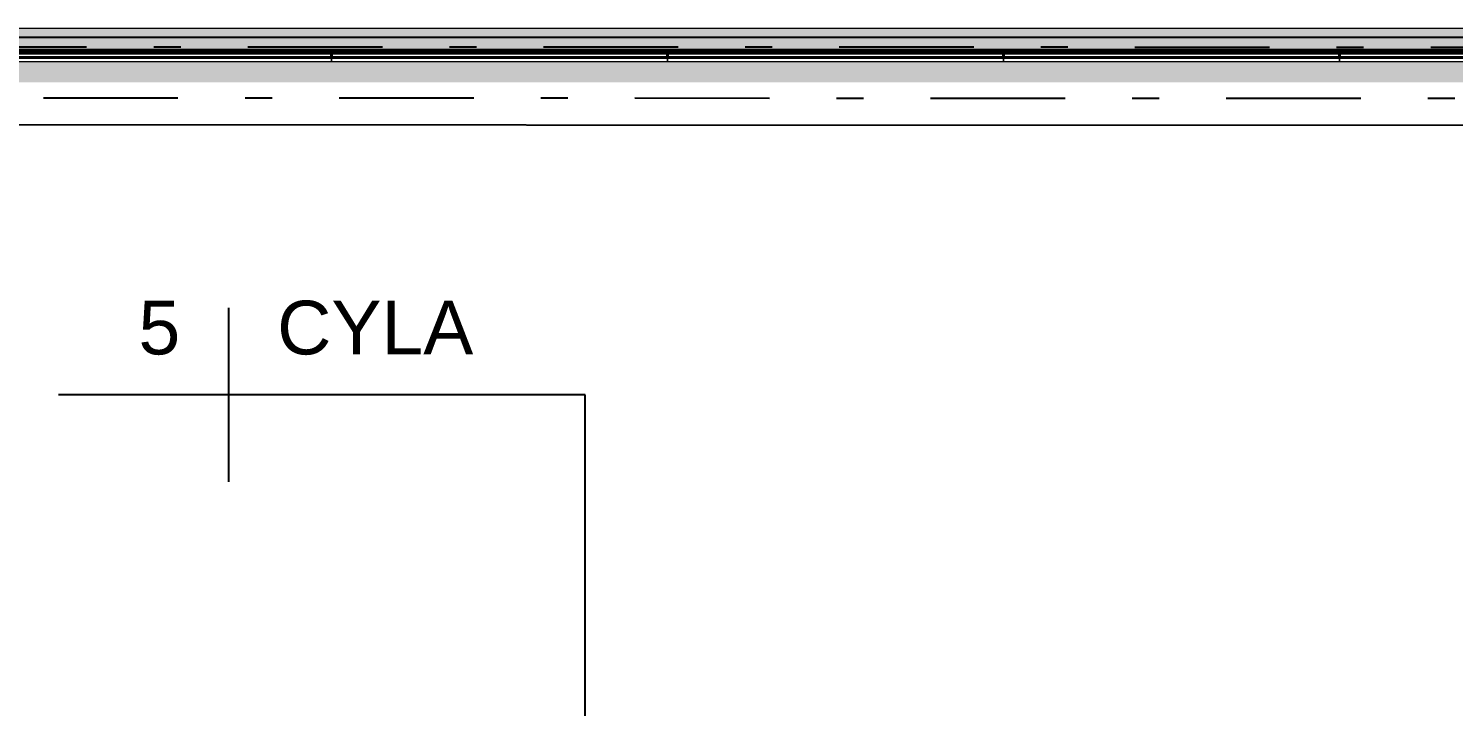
# Model space of a CAD drawing. Extents: x -14.2 to 52.3, y 2.5 to 90.9.
# Drawn here: x 24.35 to 29.65, y 40.26 to 42.78 of the extents above; entities that cross this region are included whole.
import ezdxf
from ezdxf.enums import TextEntityAlignment as Align

# ---------------------------------------------------------------- set-up
doc = ezdxf.new("R2010")
doc.units = 0
doc.linetypes.add('limpo_PINI-PSG-PE-0102-LAZ-R00$0$DASHDOT', pattern=[1, 0.5, -0.25, 0, -0.25])
for name, color, linetype in [('LEGENDA', 2, 'Continuous'), ('limpo_PINI-PSG-PE-0102-LAZ-R00$0$PA_EXTE_1', 1, 'Continuous'), ('limpo_PINI-PSG-PE-0102-LAZ-R00$0$PA_EXTE_3', 3, 'Continuous'), ('limpo_PINI-PSG-PE-0102-LAZ-R00$0$PA_PROJ_I', 2, 'limpo_PINI-PSG-PE-0102-LAZ-R00$0$DASHDOT'), ('limpo_PINI-PSG-PE-0102-LAZ-R00$0$XR_ARQT', 7, 'Continuous'), ('XR_ARQT', 7, 'Continuous')]:
    doc.layers.add(name, color=color, linetype=linetype)
for name, color, linetype, lineweight in [('limpo_PINI-PSG-PE-0102-LAZ-R00$0$A-GLAZ-CURT', 52, 'Continuous', 5), ('limpo_PINI-PSG-PE-0102-LAZ-R00$0$A-WALL', 1, 'Continuous', 5), ('limpo_PINI-PSG-PE-0102-LAZ-R00$0$S-BEAM', 12, 'Continuous', 5)]:
    doc.layers.add(name, color=color, linetype=linetype, lineweight=lineweight)
doc.styles.add('R80', font='arial.ttf', dxfattribs={"height": 0.2})

# ---------------------------------------------------------------- blocks, each defined once
blk = doc.blocks.new('limpo_PINI-PSG-PE-0102-LAZ-R00$0$PINI-EST-PE-1101-TQR-R20_rvt-1-5PPE_008_LAZER__P_A_0_09_')
at = {"layer": 'limpo_PINI-PSG-PE-0102-LAZ-R00$0$S-BEAM'}
h = blk.add_hatch(color=50, dxfattribs=at)
h.paths.add_polyline_path([(36619.6, 18460), (37085.8, 18460), (37085.8, 18537.5), (-15140, 18537.5), (-15238.1, 18533.3), (-15330.6, 18493.7), (-15322.2, 18463.8), (-15335.5, 18460), (-6269.7, 18460), (-6269.7, 18502.9), (-6219.7, 18502.9), (-6219.7, 18460), (32600.3, 18460)])
h.paths.add_polyline_path([(-15199.1, 18549.9), (-15128.9, 18552.5), (-15151.2, 18552), (-15199.1, 18549.9)])
h.paths.add_polyline_path([(37073.4, 18582.5), (37085.8, 18582.5), (37085.8, 18660), (-14941.9, 18660), (-15123.1, 18582.5), (36619.6, 18582.5)])
at = {"layer": 'limpo_PINI-PSG-PE-0102-LAZ-R00$0$S-BEAM', "color": 55, "lineweight": 18}
blk.add_line((37085.8, 18660), (-14941.9, 18660), dxfattribs=at)
blk = doc.blocks.new('limpo_PINI-PSG-PE-0102-LAZ-R00$0$Parede básica _ DAA_GDC_VID_INFTY - ___-2043471-5PPE_008_LAZER__P_A_0_09_')
at = {"layer": 'limpo_PINI-PSG-PE-0102-LAZ-R00$0$A-WALL'}
for p, q in [((15823.4, 18567.5), (15823.4, 18582.5)), ((15823.4, 18582.5), (17073.4, 18582.5)), ((17073.4, 18582.5), (17073.4, 18567.5)), ((15823.4, 18537.5), (15823.4, 18552.5)), ((15823.4, 18537.5), (17073.4, 18537.5)), ((17073.4, 18552.5), (17073.4, 18537.5))]:
    blk.add_line(p, q, dxfattribs=at)
blk = doc.blocks.new('limpo_PINI-PSG-PE-0102-LAZ-R00$0$Parede básica _ DAA_GDC_VID_INFTY - ___-2043472-5PPE_008_LAZER__P_A_0_09_')
at = {"layer": 'limpo_PINI-PSG-PE-0102-LAZ-R00$0$A-WALL'}
for p, q in [((17073.4, 18567.5), (17073.4, 18582.5)), ((17073.4, 18582.5), (18323.4, 18582.5)), ((18323.4, 18582.5), (18323.4, 18567.5)), ((17073.4, 18537.5), (17073.4, 18552.5)), ((17073.4, 18537.5), (18323.4, 18537.5)), ((18323.4, 18552.5), (18323.4, 18537.5))]:
    blk.add_line(p, q, dxfattribs=at)
blk = doc.blocks.new('limpo_PINI-PSG-PE-0102-LAZ-R00$0$Parede básica _ DAA_GDC_VID_INFTY - ___-2043473-5PPE_008_LAZER__P_A_0_09_')
at = {"layer": 'limpo_PINI-PSG-PE-0102-LAZ-R00$0$A-WALL'}
for p, q in [((18323.4, 18567.5), (18323.4, 18582.5)), ((18323.4, 18582.5), (19573.4, 18582.5)), ((19573.4, 18582.5), (19573.4, 18567.5)), ((18323.4, 18537.5), (18323.4, 18552.5)), ((18323.4, 18537.5), (19573.4, 18537.5)), ((19573.4, 18552.5), (19573.4, 18537.5))]:
    blk.add_line(p, q, dxfattribs=at)
blk = doc.blocks.new('limpo_PINI-PSG-PE-0102-LAZ-R00$0$Parede básica _ DAA_GDC_VID_INFTY - ___-2043474-5PPE_008_LAZER__P_A_0_09_')
at = {"layer": 'limpo_PINI-PSG-PE-0102-LAZ-R00$0$A-WALL'}
for p, q in [((19573.4, 18567.5), (19573.4, 18582.5)), ((19573.4, 18582.5), (20823.4, 18582.5)), ((20823.4, 18582.5), (20823.4, 18567.5)), ((19573.4, 18537.5), (19573.4, 18552.5)), ((19573.4, 18537.5), (20823.4, 18537.5)), ((20823.4, 18552.5), (20823.4, 18537.5))]:
    blk.add_line(p, q, dxfattribs=at)
blk = doc.blocks.new('limpo_PINI-PSG-PE-0102-LAZ-R00$0$Parede básica _ DAA_GDC_VID_INFTY - ___-2043475-5PPE_008_LAZER__P_A_0_09_')
at = {"layer": 'limpo_PINI-PSG-PE-0102-LAZ-R00$0$A-WALL'}
for p, q in [((20823.4, 18567.5), (20823.4, 18582.5)), ((20823.4, 18582.5), (22073.4, 18582.5)), ((22073.4, 18582.5), (22073.4, 18567.5)), ((20823.4, 18537.5), (20823.4, 18552.5)), ((20823.4, 18537.5), (22073.4, 18537.5)), ((22073.4, 18552.5), (22073.4, 18537.5))]:
    blk.add_line(p, q, dxfattribs=at)
blk = doc.blocks.new('limpo_PINI-PSG-PE-0102-LAZ-R00$0$A$C745163c0')
at = {"layer": 'limpo_PINI-PSG-PE-0102-LAZ-R00$0$A-WALL', "color": 170, "lineweight": 40}
for p, q in [((6393.4, 21067.5), (11393.4, 21067.5)), ((16393.4, 21082.5), (8893.4, 21082.5)), ((11393.4, 21067.5), (11393.4, 21082.5)), ((11393.4, 21067.5), (23893.4, 21067.5)), ((12643.4, 21067.5), (12643.4, 21082.5)), ((13893.4, 21067.5), (13893.4, 21082.5)), ((15143.4, 21067.5), (15143.4, 21082.5))]:
    blk.add_line(p, q, dxfattribs=at)
at = {"lineweight": 5}
blk.add_blockref('limpo_PINI-PSG-PE-0102-LAZ-R00$0$PINI-EST-PE-1101-TQR-R20_rvt-1-5PPE_008_LAZER__P_A_0_09_', (-5680, 2515), dxfattribs=at)
at = {"layer": 'limpo_PINI-PSG-PE-0102-LAZ-R00$0$A-GLAZ-CURT'}
for name in ['limpo_PINI-PSG-PE-0102-LAZ-R00$0$Parede básica _ DAA_GDC_VID_INFTY - ___-2043471-5PPE_008_LAZER__P_A_0_09_', 'limpo_PINI-PSG-PE-0102-LAZ-R00$0$Parede básica _ DAA_GDC_VID_INFTY - ___-2043472-5PPE_008_LAZER__P_A_0_09_', 'limpo_PINI-PSG-PE-0102-LAZ-R00$0$Parede básica _ DAA_GDC_VID_INFTY - ___-2043473-5PPE_008_LAZER__P_A_0_09_', 'limpo_PINI-PSG-PE-0102-LAZ-R00$0$Parede básica _ DAA_GDC_VID_INFTY - ___-2043474-5PPE_008_LAZER__P_A_0_09_', 'limpo_PINI-PSG-PE-0102-LAZ-R00$0$Parede básica _ DAA_GDC_VID_INFTY - ___-2043475-5PPE_008_LAZER__P_A_0_09_']:
    blk.add_blockref(name, (-5680, 2515), dxfattribs=at)
blk = doc.blocks.new('limpo_PINI-PSG-PE-0102-LAZ-R00')
at = {"layer": 'limpo_PINI-PSG-PE-0102-LAZ-R00$0$XR_ARQT', "xscale": 0.001000000000038553, "yscale": 0.001000000000038553, "zscale": 0.001000000000038553}
blk.add_blockref('limpo_PINI-PSG-PE-0102-LAZ-R00$0$A$C745163c0', (14.124, 21.592), dxfattribs=at)
at = {"layer": 'limpo_PINI-PSG-PE-0102-LAZ-R00$0$PA_EXTE_1'}
for points in [[(-6.7966, 42.7351), (46.7943, 42.7351, -0.456882), (47.7939, 41.5807), (42.795, 6.9729, -0.372795), (41.4836, 5.8373), (17.2608, 5.8373)], [(-6.7966, 42.6851), (46.7943, 42.6851, -0.456882), (47.7444, 41.5878), (42.7455, 6.98, -0.372795), (41.4836, 5.8873), (17.2608, 5.8873)]]:
    blk.add_lwpolyline(points, format="xyb", dxfattribs=at)
at = {"layer": 'limpo_PINI-PSG-PE-0102-LAZ-R00$0$PA_EXTE_3'}
blk.add_lwpolyline([(46.5574, 42.4066), (44.0051, 24.7662), (40.034, 24.7659), (40.0332, 26.6402), (38.652, 29.7816), (40.2997, 30.5061), (37.9644, 35.8175, 0.268396), (35.5406, 37.5926), (20.3176, 39.2384, 0.074215), (17.3677, 39.1189), (10.9713, 37.8979, -0.311638), (7.8528, 39.274), (5.9257, 42.4099), (46.5574, 42.4066)], format="xyb", dxfattribs=at)
at = {"layer": 'limpo_PINI-PSG-PE-0102-LAZ-R00$0$PA_PROJ_I'}
for points in [[(46.8923, 42.6966), (44.1075, 24.4471), (39.7432, 24.4471), (39.7432, 26.5793), (38.2698, 29.9304), (39.9175, 30.6548), (37.6989, 35.7008, 0.268396), (35.5094, 37.3043), (20.2865, 38.95, 0.074215), (17.4221, 38.8341), (11.0257, 37.613, -0.311638), (7.6057, 39.1221), (5.4071, 42.6999)], [(46.6729, 42.5066), (43.9981, 24.6371), (39.9332, 24.6371), (39.9332, 26.6192), (38.5202, 29.8329), (40.1679, 30.5574), (37.8729, 35.7772, 0.268396), (35.5298, 37.4932), (20.3069, 39.1389, 0.074215), (17.3865, 39.0207), (10.99, 37.7996, -0.311638), (7.7676, 39.2216), (5.7469, 42.5099)]]:
    blk.add_lwpolyline(points, format="xyb", close=True, dxfattribs=at)

msp = doc.modelspace()

# ---------------------------------------------------------------- linework, layer by layer
at = {"layer": 'LEGENDA'}
for p, q in [((25.0935, 41.7444), (25.0935, 41.0964)), ((25.0935, 41.7444), (25.0935, 41.0964)), ((26.0038, 41.4204), (24.4607, 41.4204)), ((26.4193, 41.4204), (26.0038, 41.4204)), ((26.4193, 33.9009), (26.4193, 41.4204))]:
    msp.add_line(p, q, dxfattribs=at)

# ---------------------------------------------------------------- texts
at = {"layer": 'LEGENDA', "style": 'R80'}
for s, p in [('5', (24.9135, 41.5104)), ('CYLA', (26.0038, 41.5104))]:
    msp.add_text(s, height=0.2, dxfattribs=at).set_placement(p, align=Align.BOTTOM_RIGHT)

# ---------------------------------------------------------------- next in the draw order: block references
at = {"layer": 'XR_ARQT'}
msp.add_blockref('limpo_PINI-PSG-PE-0102-LAZ-R00', (-0.0418, 0.017), dxfattribs=at)

doc.saveas('drawing.dxf')
